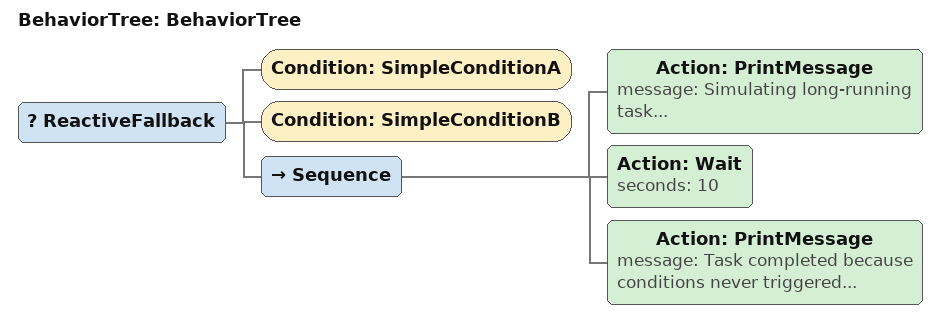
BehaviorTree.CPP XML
<?xml version="1.0" encoding="UTF-8"?>
<root BTCPP_format="4"
      main_tree_to_execute="BehaviorTree">
  <BehaviorTree ID="BehaviorTree">
    <ReactiveFallback>
      <Condition ID="SimpleConditionA"/>
      <Condition ID="SimpleConditionB"/>
      <Sequence>
        <Action ID="PrintMessage"
                message="Simulating long-running task..."/>
        <Action ID="Wait"
                seconds="10"/>
        <Action ID="PrintMessage"
                message="Task completed because conditions never triggered..."/>
      </Sequence>
    </ReactiveFallback>
  </BehaviorTree>

</root>
